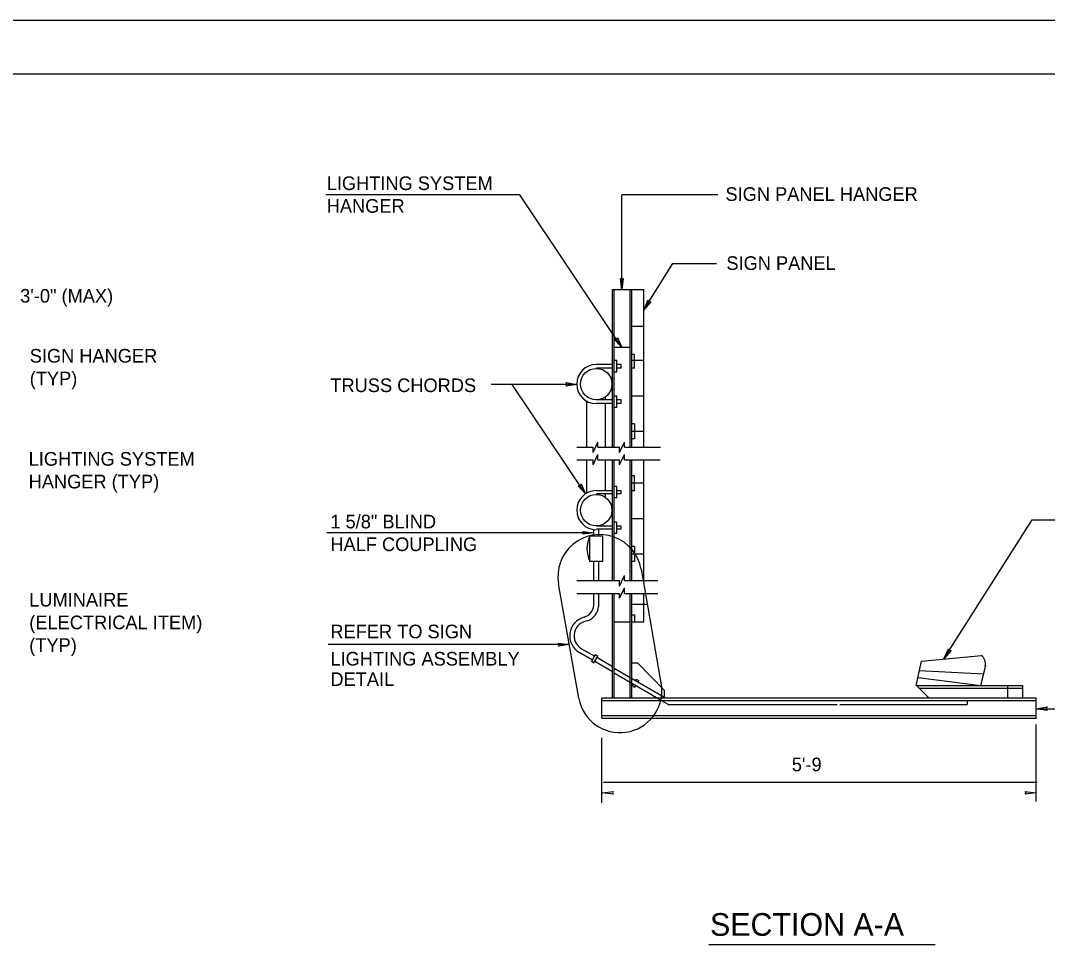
# Model space of a CAD drawing. Extents: x 0 to 312603, y 0 to 144420.
# Drawn here: x 0.2447 to 0.4708, y 0.3165 to 0.5199 of the extents above; entities that cross this region are included whole.
import ezdxf

# ---------------------------------------------------------------- set-up
doc = ezdxf.new("R2010")
doc.units = 0
for name, color, linetype in [('1', 7, 'Continuous'), ('2', 7, 'Continuous'), ('39', 7, 'Continuous')]:
    doc.layers.add(name, color=color, linetype=linetype)

msp = doc.modelspace()

# ---------------------------------------------------------------- linework, layer by layer
at = {"layer": '1'}
for p, q in [((0.8267, 0.5199), (0, 0.5199)), ((0.8182, 0.5081), (0.0432, 0.5081)), ((0.3546, 0.48150000000000004), (0.3119, 0.48150000000000004)), ((0.3771, 0.4479), (0.3546, 0.48150000000000004)), ((0.3771, 0.4607), (0.3771, 0.48150000000000004)), ((0.3982, 0.48150000000000004), (0.3771, 0.48150000000000004)), ((0.3819, 0.4562), (0.38830000000000003, 0.46640000000000004)), ((0.38830000000000003, 0.46640000000000004), (0.39790000000000003, 0.46640000000000004)), ((0.375, 0.4607), (0.3793, 0.4607)), ((0.375, 0.42600000000000005), (0.375, 0.4607)), ((0.3754, 0.42600000000000005), (0.3754, 0.4607)), ((0.3789, 0.42600000000000005), (0.3789, 0.4607)), ((0.3793, 0.42600000000000005), (0.3793, 0.4607)), ((0.3793, 0.4607), (0.3819, 0.4607)), ((0.3819, 0.42600000000000005), (0.3819, 0.4607)), ((0.3793, 0.4526), (0.3819, 0.4526)), ((0.3789, 0.4479), (0.3754, 0.4479)), ((0.3798, 0.4464), (0.3793, 0.4464)), ((0.3799, 0.4434), (0.3799, 0.4464)), ((0.375, 0.44420000000000004), (0.3715, 0.44420000000000004)), ((0.375, 0.4434), (0.3715, 0.4434)), ((0.3754, 0.4451), (0.376, 0.4451)), ((0.376, 0.4425), (0.376, 0.4451)), ((0.3769, 0.44420000000000004), (0.376, 0.44420000000000004)), ((0.3769, 0.4434), (0.376, 0.4434)), ((0.3769, 0.4434), (0.3769, 0.44420000000000004)), ((0.3793, 0.4451), (0.3819, 0.4451)), ((0.3799, 0.4434), (0.3793, 0.4434)), ((0.376, 0.4425), (0.3754, 0.4425)), ((0.3672, 0.4398), (0.3483, 0.4398)), ((0.36910000000000004, 0.4157), (0.3529, 0.4398)), ((0.3735, 0.4364), (0.3735, 0.43710000000000004)), ((0.3754, 0.4373), (0.376, 0.4373)), ((0.376, 0.43470000000000003), (0.376, 0.4373)), ((0.3793, 0.4373), (0.3819, 0.4373)), ((0.3694, 0.42600000000000005), (0.3694, 0.43610000000000004)), ((0.375, 0.4364), (0.3715, 0.4364)), ((0.375, 0.43560000000000004), (0.3715, 0.43560000000000004)), ((0.3735, 0.42600000000000005), (0.3735, 0.43560000000000004)), ((0.376, 0.43470000000000003), (0.3754, 0.43470000000000003)), ((0.3769, 0.4364), (0.376, 0.4364)), ((0.3769, 0.43560000000000004), (0.376, 0.43560000000000004)), ((0.3769, 0.43560000000000004), (0.3769, 0.4364)), ((0.3799, 0.43110000000000004), (0.3793, 0.43110000000000004)), ((0.3799, 0.43110000000000004), (0.3799, 0.4278)), ((0.3793, 0.4295), (0.3819, 0.4295)), ((0.3799, 0.4278), (0.3793, 0.4278)), ((0.3672, 0.42600000000000005), (0.3708, 0.42600000000000005)), ((0.3708, 0.4248), (0.3718, 0.42710000000000004)), ((0.3708, 0.4248), (0.3708, 0.42600000000000005)), ((0.3718, 0.42600000000000005), (0.3718, 0.42710000000000004)), ((0.3718, 0.42600000000000005), (0.3734, 0.42600000000000005)), ((0.3735, 0.42600000000000005), (0.3766, 0.42600000000000005)), ((0.3766, 0.4248), (0.37770000000000004, 0.42710000000000004)), ((0.3766, 0.4248), (0.3766, 0.42600000000000005)), ((0.37770000000000004, 0.42600000000000005), (0.37770000000000004, 0.42710000000000004)), ((0.37770000000000004, 0.42600000000000005), (0.3856, 0.42600000000000005)), ((0.3672, 0.4232), (0.3708, 0.4232)), ((0.3694, 0.41590000000000005), (0.3694, 0.4232)), ((0.3708, 0.42210000000000003), (0.3718, 0.4244)), ((0.3708, 0.42210000000000003), (0.3708, 0.4232)), ((0.3718, 0.4232), (0.3718, 0.4244)), ((0.3718, 0.4232), (0.3766, 0.4232)), ((0.3735, 0.4164), (0.3735, 0.4232)), ((0.375, 0.3966), (0.375, 0.4232)), ((0.3754, 0.3966), (0.3754, 0.4232)), ((0.3766, 0.42210000000000003), (0.37770000000000004, 0.4244)), ((0.3766, 0.42210000000000003), (0.3766, 0.4232)), ((0.37770000000000004, 0.4232), (0.37770000000000004, 0.4244)), ((0.37770000000000004, 0.4232), (0.3855, 0.4232)), ((0.3789, 0.3966), (0.3789, 0.4232)), ((0.3793, 0.3966), (0.3793, 0.4232)), ((0.3819, 0.3966), (0.3819, 0.4232)), ((0.3799, 0.4197), (0.3793, 0.4197)), ((0.3799, 0.4164), (0.3799, 0.4197)), ((0.375, 0.4164), (0.3715, 0.4164)), ((0.376, 0.4173), (0.3754, 0.4173)), ((0.376, 0.4148), (0.376, 0.4173)), ((0.3769, 0.4164), (0.376, 0.4164)), ((0.3769, 0.4157), (0.3769, 0.4164)), ((0.3793, 0.4181), (0.3819, 0.4181)), ((0.3799, 0.4164), (0.3793, 0.4164)), ((0.375, 0.4157), (0.3715, 0.4157)), ((0.3735, 0.41490000000000005), (0.3735, 0.4157)), ((0.376, 0.4148), (0.3754, 0.4148)), ((0.3769, 0.4157), (0.376, 0.4157)), ((0.376, 0.40950000000000003), (0.3754, 0.40950000000000003)), ((0.376, 0.40700000000000003), (0.376, 0.40950000000000003)), ((0.3793, 0.4103), (0.3819, 0.4103)), ((0.448, 0.3794), (0.46740000000000004, 0.41000000000000003)), ((0.46740000000000004, 0.41000000000000003), (0.5212, 0.41000000000000003)), ((0.3709, 0.4071), (0.3121, 0.4071)), ((0.3709, 0.40640000000000004), (0.3709, 0.40790000000000004)), ((0.375, 0.4086), (0.3715, 0.4086)), ((0.375, 0.40790000000000004), (0.3715, 0.40790000000000004)), ((0.372, 0.40640000000000004), (0.372, 0.40790000000000004)), ((0.3769, 0.4086), (0.376, 0.4086)), ((0.3769, 0.40790000000000004), (0.376, 0.40790000000000004)), ((0.3769, 0.40790000000000004), (0.3769, 0.4086)), ((0.3729, 0.40640000000000004), (0.37, 0.40640000000000004)), ((0.37, 0.40080000000000005), (0.37, 0.40640000000000004)), ((0.3729, 0.40080000000000005), (0.3729, 0.40640000000000004)), ((0.376, 0.40700000000000003), (0.3754, 0.40700000000000003)), ((0.3799, 0.4041), (0.3793, 0.4041)), ((0.3799, 0.4041), (0.3799, 0.40080000000000005)), ((0.3729, 0.40080000000000005), (0.37, 0.40080000000000005)), ((0.3709, 0.3966), (0.3709, 0.40080000000000005)), ((0.372, 0.3966), (0.372, 0.40080000000000005)), ((0.3793, 0.4025), (0.3819, 0.4025)), ((0.3799, 0.40080000000000005), (0.3793, 0.40080000000000005)), ((0.3859, 0.37320000000000003), (0.3814, 0.3992)), ((0.36760000000000004, 0.37070000000000003), (0.36310000000000003, 0.39590000000000003)), ((0.3672, 0.3966), (0.3709, 0.3966)), ((0.3709, 0.3966), (0.3766, 0.3966)), ((0.3766, 0.39540000000000003), (0.37770000000000004, 0.3977)), ((0.3766, 0.39540000000000003), (0.3766, 0.3966)), ((0.37770000000000004, 0.3966), (0.37770000000000004, 0.3977)), ((0.37770000000000004, 0.3966), (0.385, 0.3966)), ((0.3672, 0.39380000000000004), (0.3766, 0.39380000000000004)), ((0.3709, 0.3912), (0.3709, 0.39380000000000004)), ((0.372, 0.3909), (0.372, 0.39380000000000004)), ((0.375, 0.38720000000000004), (0.375, 0.39380000000000004)), ((0.3754, 0.3708), (0.3754, 0.39380000000000004)), ((0.3766, 0.3927), (0.37770000000000004, 0.395)), ((0.3766, 0.3927), (0.3766, 0.39380000000000004)), ((0.37770000000000004, 0.39380000000000004), (0.37770000000000004, 0.395)), ((0.37770000000000004, 0.39380000000000004), (0.385, 0.39380000000000004)), ((0.3789, 0.3708), (0.3789, 0.39380000000000004)), ((0.3793, 0.3708), (0.3793, 0.39380000000000004)), ((0.3819, 0.3875), (0.3819, 0.39380000000000004)), ((0.37920000000000004, 0.3914), (0.3826, 0.3914)), ((0.3793, 0.3891), (0.3799, 0.3891)), ((0.3799, 0.3891), (0.3799, 0.3875)), ((0.375, 0.3708), (0.375, 0.38720000000000004)), ((0.3754, 0.3875), (0.3789, 0.3875)), ((0.3793, 0.3875), (0.3819, 0.3875)), ((0.3655, 0.3825), (0.3124, 0.3825)), ((0.37060000000000004, 0.3791), (0.3678, 0.38070000000000004)), ((0.3682, 0.3816), (0.37110000000000004, 0.38)), ((0.3705, 0.3788), (0.37120000000000003, 0.3803)), ((0.3709, 0.3785), (0.3718, 0.38)), ((0.37120000000000003, 0.3803), (0.3718, 0.38)), ((0.4431, 0.3789), (0.45630000000000004, 0.3801)), ((0.3705, 0.3788), (0.3709, 0.3785)), ((0.375, 0.3765), (0.37110000000000004, 0.3788)), ((0.37170000000000003, 0.37970000000000004), (0.375, 0.37770000000000004)), ((0.3793, 0.3785), (0.3805, 0.3785)), ((0.3805, 0.3785), (0.3864, 0.3725)), ((0.4419, 0.3735), (0.4431, 0.3789)), ((0.4561, 0.3735), (0.4572, 0.378)), ((0.3754, 0.3773), (0.38670000000000004, 0.3708)), ((0.38470000000000004, 0.3708), (0.3754, 0.37620000000000003)), ((0.44260000000000005, 0.3768), (0.4567, 0.37610000000000005)), ((0.4561, 0.3735), (0.45690000000000003, 0.37670000000000003)), ((0.3795, 0.3734), (0.3796, 0.3738)), ((0.3795, 0.3734), (0.3799, 0.37310000000000004)), ((0.3799, 0.37310000000000004), (0.38020000000000004, 0.3735)), ((0.3801, 0.37460000000000004), (0.38020000000000004, 0.3749)), ((0.38020000000000004, 0.3749), (0.3808, 0.37460000000000004)), ((0.38070000000000004, 0.3743), (0.3808, 0.37460000000000004)), ((0.44189242584705357, 0.3735587549805641), (0.44459242584705355, 0.37085875498056414)), ((0.4419, 0.3735), (0.46540000000000004, 0.3735)), ((0.4423, 0.3753), (0.4561, 0.3735)), ((0.4621, 0.3708), (0.4621, 0.3735)), ((0.46540000000000004, 0.3708), (0.46540000000000004, 0.3735)), ((0.3864, 0.3725), (0.3864, 0.3708)), ((0.44255622653961185, 0.3729), (0.46540000000000004, 0.3729)), ((0.37270000000000003, 0.3663), (0.37270000000000003, 0.3708)), ((0.37270000000000003, 0.3708), (0.38770000000000004, 0.3708)), ((0.37270000000000003, 0.37020000000000003), (0.46830000000000005, 0.37020000000000003)), ((0.38730000000000003, 0.3693), (0.38470000000000004, 0.3708)), ((0.3868418119907379, 0.3708), (0.46830000000000005, 0.3708)), ((0.38730000000000003, 0.3693), (0.42450000000000004, 0.3693)), ((0.42510000000000003, 0.3693), (0.4531, 0.3693)), ((0.4531, 0.37020000000000003), (0.4531, 0.3693)), ((0.46830000000000005, 0.3662), (0.46830000000000005, 0.3708)), ((0.37270000000000003, 0.3669), (0.46830000000000005, 0.3669)), ((0.46830000000000005, 0.3684), (0.5148248581647873, 0.3684)), ((0.37270000000000003, 0.3663), (0.46830000000000005, 0.3663)), ((0.46830000000000005, 0.34800000000000003), (0.46830000000000005, 0.3649)), ((0.37303501994609833, 0.35225019940137864), (0.46853501994609836, 0.35225019940137864)), ((0.3962, 0.3165), (0.4461, 0.3165))]:
    msp.add_line(p, q, dxfattribs=at)
for centre in [(0.3714378050327301, 0.43986141867637635), (0.3714378050327301, 0.4121073225021363)]:
    msp.add_circle(centre, 0.0034692620221126952, dxfattribs=at)
for centre, radius, start, end in [((0.3714378050327301, 0.43986141867637635), 0.004301884907419743, 90, 270), ((0.3714378050327301, 0.4121073225021363), 0.004301884907419743, 90, 270), ((0.37224999997615815, 0.3975), 0.009237, 9.837850000000001, 190.19850833333334), ((0.3755842669963837, 0.4036423231840134), 0.006191114633695077, 153.3660277777778, 206.63396944444446), ((0.36805000000000004, 0.39135000000000003), 0.002853944638566068, 284.620875, 356.98721111111115), ((0.36805000000000004, 0.39135000000000003), 0.003925875698490721, 292.82280555555553, 353.41805555555555), ((0.36985, 0.38445), 0.004242640687119286, 104.62087500000001, 239.9314166666667), ((0.36985, 0.38445), 0.0032931747600150225, 94.82891111111111, 239.50477222222224), ((0.4549, 0.3783), 0.002254994456755936, 346.8659777777778, 54.417908333333344), ((0.37667500000000004, 0.372375), 0.009237491542621299, 190.76253611111113, 5.586338888888918)]:
    msp.add_arc(centre, radius, start, end, dxfattribs=at)
for points in [[(0.37270000000000003, 0.3502), (0.37270000000000003, 0.36200000000000004)], [(0.37270000000000003, 0.3477), (0.37270000000000003, 0.36160000000000003)]]:
    msp.add_open_spline(points, degree=1, dxfattribs=at)
at = {"layer": '39'}
for points in [[(0.3771, 0.46290000000000003), (0.3774, 0.4631), (0.3771, 0.4607), (0.3768, 0.4631)], [(0.3831, 0.458), (0.3835, 0.458), (0.3819, 0.4562), (0.3829, 0.45840000000000003)], [(0.3759, 0.44970000000000004), (0.37610000000000005, 0.4501), (0.3771, 0.4479), (0.3755, 0.44970000000000004)], [(0.365, 0.4398), (0.3648, 0.44020000000000004), (0.3672, 0.4398), (0.3648, 0.4394)], [(0.365, 0.4398), (0.3648, 0.44020000000000004), (0.3672, 0.4398), (0.3648, 0.4394)], [(0.3679, 0.41750000000000004), (0.36810000000000004, 0.4179), (0.36910000000000004, 0.4157), (0.3675, 0.41750000000000004)], [(0.3687, 0.4071), (0.3685, 0.40740000000000004), (0.3709, 0.4071), (0.3685, 0.4068)], [(0.3687, 0.4071), (0.3685, 0.40740000000000004), (0.3709, 0.4071), (0.3685, 0.4068)], [(0.3633, 0.3825), (0.36310000000000003, 0.38280000000000003), (0.3655, 0.3825), (0.36310000000000003, 0.38220000000000004)], [(0.3633, 0.3825), (0.36310000000000003, 0.38280000000000003), (0.3655, 0.3825), (0.36310000000000003, 0.38220000000000004)], [(0.44920000000000004, 0.38120000000000004), (0.4496, 0.38120000000000004), (0.448, 0.3794), (0.449, 0.3816)], [(0.47050000000000003, 0.3684), (0.4707, 0.368), (0.46830000000000005, 0.3684), (0.4707, 0.3688)], [(0.47050000000000003, 0.3684), (0.4707, 0.368), (0.46830000000000005, 0.3684), (0.4707, 0.3688)], [(0.375, 0.34990000000000004), (0.37520000000000003, 0.3496), (0.3728, 0.34990000000000004), (0.37520000000000003, 0.3502)], [(0.375, 0.34990000000000004), (0.37520000000000003, 0.3496), (0.3728, 0.34990000000000004), (0.37520000000000003, 0.3502)], [(0.4661, 0.34990000000000004), (0.46590000000000004, 0.3502), (0.46830000000000005, 0.34990000000000004), (0.46590000000000004, 0.3496)]]:
    msp.add_lwpolyline(points, close=True, dxfattribs=at)

# ---------------------------------------------------------------- texts
at = {"layer": '1'}
for s, p in [('LIGHTING SYSTEM', (0.312094940161705, 0.4825852193415165)), ('SIGN PANEL HANGER', (0.3998938273906708, 0.4802)), ('HANGER', (0.312094940161705, 0.47758521934151654)), ('SIGN PANEL', (0.4001, 0.465)), ('3\'-0" (MAX)', (0.2446, 0.45780000000000004)), ('SIGN HANGER', (0.2467, 0.4446)), ('(TYP)', (0.2467, 0.43960000000000005)), ('TRUSS CHORDS', (0.3129, 0.43810000000000004)), ('LIGHTING SYSTEM ', (0.2464649800539017, 0.42190039880275726)), ('HANGER (TYP)', (0.2464649800539017, 0.4169003988027573)), ('1 5/8" BLIND', (0.3129, 0.4081)), ('HALF COUPLING', (0.3129, 0.4031)), ('LUMINAIRE', (0.2466, 0.3909)), ('(ELECTRICAL ITEM)', (0.2466, 0.3859)), ('REFER TO SIGN', (0.3129, 0.3839)), ('(TYP)', (0.2466, 0.3809)), ('LIGHTING ASSEMBLY', (0.3129, 0.3779)), ('DETAIL', (0.3129, 0.3734)), ("5'-9", (0.4145100463867188, 0.35462529910206797))]:
    msp.add_text(s, height=0.003, dxfattribs=at).set_placement(p)
at = {"layer": '2'}
msp.add_text('SECTION A-A', height=0.0049998, dxfattribs=at).set_placement((0.3965, 0.3184))

doc.saveas('drawing.dxf')
